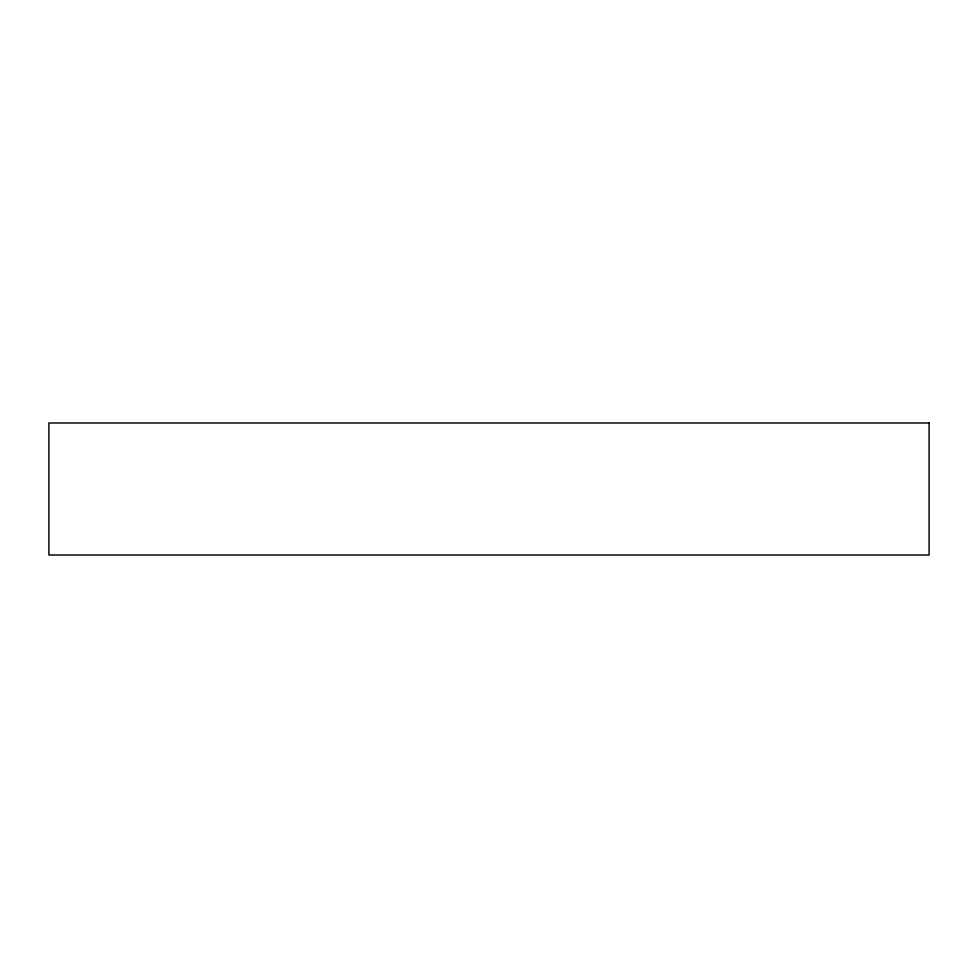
<?xml version="1.0" encoding="UTF-8"?>
<svg xmlns="http://www.w3.org/2000/svg" width="978" height="978" viewBox="0 0 978 978"><rect width="100%" height="100%" fill="white"/><g stroke="black" fill="none" stroke-linecap="round" stroke-linejoin="round"><path stroke-width="1.47" d="M929.1 422.985L48.9 422.985L48.9 555.015L929.1 555.015L929.1 422.985"/></g></svg>
